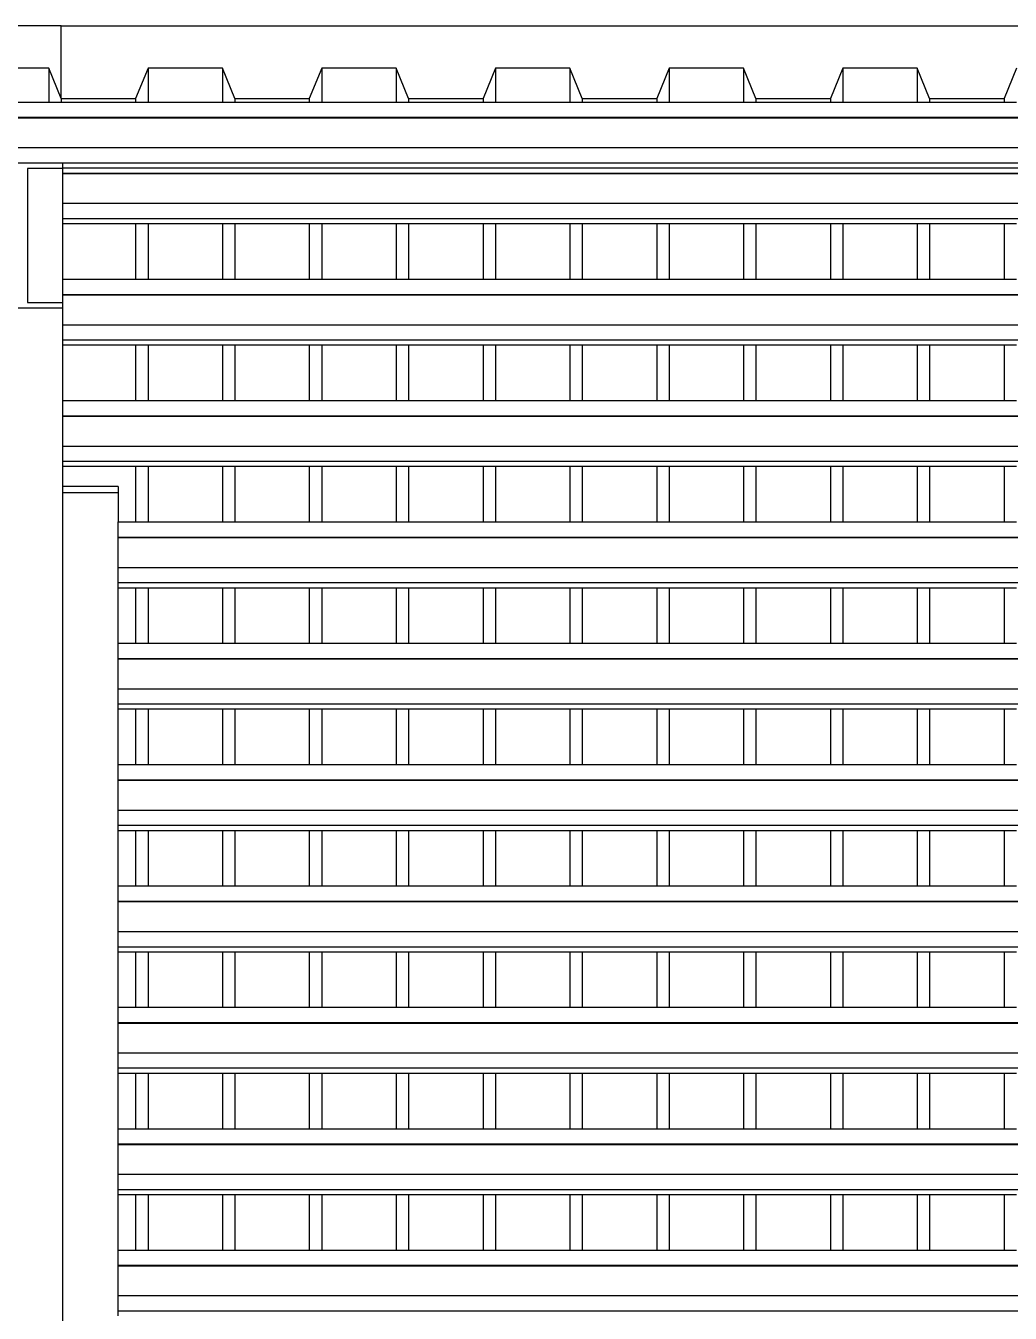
# Model space of a CAD drawing. Extents: x -60 to 60, y -13 to 16.
# Drawn here: x 17.506 to 19.107, y 10.571 to 12.664 of the extents above; entities that cross this region are included whole.
import ezdxf

# ---------------------------------------------------------------- set-up
doc = ezdxf.new("R2010")
doc.units = 0
doc.layers.get('0').update_dxf_attribs({"linetype": 'CONTINUOUS'})

msp = doc.modelspace()

# ---------------------------------------------------------------- linework, layer by layer
for p, q in [((17.564, 12.6642), (14.4575, 12.6642)), ((17.564, 12.5458), (17.564, 12.6642)), ((17.564, 12.6642), (20.6706, 12.6642)), ((17.5439, 12.5951), (17.4228, 12.5951)), ((17.564, 12.5458), (17.5439, 12.5951)), ((17.5439, 12.5951), (17.5439, 12.5402)), ((17.7052, 12.5951), (17.6851, 12.5458)), ((17.7052, 12.5951), (17.7052, 12.5402)), ((17.8263, 12.5951), (17.7052, 12.5951)), ((17.8263, 12.5951), (17.8263, 12.5402)), ((17.8464, 12.5458), (17.8263, 12.5951)), ((17.9877, 12.5951), (17.9675, 12.5458)), ((17.9877, 12.5951), (17.9877, 12.5402)), ((18.1087, 12.5951), (17.9877, 12.5951)), ((18.1087, 12.5951), (18.1087, 12.5402)), ((18.1289, 12.5458), (18.1087, 12.5951)), ((18.2701, 12.5951), (18.2499, 12.5458)), ((18.2701, 12.5951), (18.2701, 12.5402)), ((18.3911, 12.5951), (18.2701, 12.5951)), ((18.3911, 12.5951), (18.3911, 12.5402)), ((18.4113, 12.5458), (18.3911, 12.5951)), ((18.5525, 12.5951), (18.5323, 12.5458)), ((18.5525, 12.5951), (18.5525, 12.5402)), ((18.6735, 12.5951), (18.5525, 12.5951)), ((18.6735, 12.5951), (18.6735, 12.5402)), ((18.6937, 12.5458), (18.6735, 12.5951)), ((18.8349, 12.5951), (18.8147, 12.5458)), ((18.8349, 12.5951), (18.8349, 12.5402)), ((18.9559, 12.5951), (18.8349, 12.5951)), ((18.9559, 12.5951), (18.9559, 12.5402)), ((18.9761, 12.5458), (18.9559, 12.5951)), ((19.1173, 12.5951), (19.0971, 12.5458)), ((17.4228, 12.5402), (17.5439, 12.5402)), ((17.5439, 12.5402), (17.564, 12.5402)), ((17.564, 12.5458), (17.564, 12.5402)), ((17.564, 12.5458), (17.6851, 12.5458)), ((17.564, 12.5402), (17.6851, 12.5402)), ((17.6851, 12.5458), (17.6851, 12.5402)), ((17.6851, 12.5402), (17.7052, 12.5402)), ((17.7052, 12.5402), (17.8263, 12.5402)), ((17.8263, 12.5402), (17.8464, 12.5402)), ((17.8464, 12.5458), (17.8464, 12.5402)), ((17.8464, 12.5458), (17.9675, 12.5458)), ((17.8464, 12.5402), (17.9675, 12.5402)), ((17.9675, 12.5458), (17.9675, 12.5402)), ((17.9675, 12.5402), (17.9877, 12.5402)), ((17.9877, 12.5402), (18.1087, 12.5402)), ((18.1087, 12.5402), (18.1289, 12.5402)), ((18.1289, 12.5458), (18.1289, 12.5402)), ((18.1289, 12.5458), (18.2499, 12.5458)), ((18.1289, 12.5402), (18.2499, 12.5402)), ((18.2499, 12.5458), (18.2499, 12.5402)), ((18.2499, 12.5402), (18.2701, 12.5402)), ((18.2701, 12.5402), (18.3911, 12.5402)), ((18.3911, 12.5402), (18.4113, 12.5402)), ((18.4113, 12.5458), (18.4113, 12.5402)), ((18.4113, 12.5458), (18.5323, 12.5458)), ((18.4113, 12.5402), (18.5323, 12.5402)), ((18.5323, 12.5458), (18.5323, 12.5402)), ((18.5323, 12.5402), (18.5525, 12.5402)), ((18.5525, 12.5402), (18.6735, 12.5402)), ((18.6735, 12.5402), (18.6937, 12.5402)), ((18.6937, 12.5458), (18.6937, 12.5402)), ((18.6937, 12.5458), (18.8147, 12.5458)), ((18.6937, 12.5402), (18.8147, 12.5402)), ((18.8147, 12.5458), (18.8147, 12.5402)), ((18.8147, 12.5402), (18.8349, 12.5402)), ((18.8349, 12.5402), (18.9559, 12.5402)), ((18.9559, 12.5402), (18.9761, 12.5402)), ((18.9761, 12.5458), (18.9761, 12.5402)), ((18.9761, 12.5458), (19.0971, 12.5458)), ((18.9761, 12.5402), (19.0971, 12.5402)), ((19.0971, 12.5458), (19.0971, 12.5402)), ((19.0971, 12.5402), (19.1173, 12.5402)), ((2.5664, 12.5155), (20.5664, 12.5155)), ((2.5664, 12.5147), (20.5664, 12.5147)), ((2.5664, 12.4662), (20.5664, 12.4662)), ((17.4464, 12.4415), (17.5664, 12.4415)), ((17.5664, 12.4415), (17.5664, 12.4333)), ((17.5664, 12.4415), (20.5664, 12.4415)), ((17.5664, 12.4333), (20.5664, 12.4333)), ((17.5664, 12.4333), (17.5664, 12.4319)), ((17.5664, 12.4319), (17.5095, 12.4319)), ((17.5095, 12.4319), (17.5095, 12.2145)), ((17.5664, 12.4319), (17.5664, 12.4248)), ((17.5664, 12.4248), (20.5664, 12.4248)), ((17.5664, 12.4248), (17.5664, 12.424)), ((17.5664, 12.424), (20.5664, 12.424)), ((17.5664, 12.424), (17.5664, 12.3755)), ((17.5664, 12.3755), (20.5664, 12.3755)), ((17.5664, 12.3755), (17.5664, 12.3508)), ((17.5664, 12.3508), (20.5664, 12.3508)), ((17.5664, 12.3508), (17.5664, 12.3426)), ((17.5664, 12.3426), (17.6851, 12.3426)), ((17.5664, 12.3426), (17.5664, 12.2522)), ((17.6851, 12.3426), (17.6851, 12.2522)), ((17.6851, 12.3426), (17.7052, 12.3426)), ((17.7052, 12.3426), (17.7052, 12.2522)), ((17.7052, 12.3426), (17.8263, 12.3426)), ((17.8263, 12.3426), (17.8263, 12.2522)), ((17.8263, 12.3426), (17.8464, 12.3426)), ((17.8464, 12.3426), (17.8464, 12.2522)), ((17.8464, 12.3426), (17.9675, 12.3426)), ((17.9675, 12.3426), (17.9675, 12.2522)), ((17.9675, 12.3426), (17.9877, 12.3426)), ((17.9877, 12.3426), (17.9877, 12.2522)), ((17.9877, 12.3426), (18.1087, 12.3426)), ((18.1087, 12.3426), (18.1087, 12.2522)), ((18.1087, 12.3426), (18.1289, 12.3426)), ((18.1289, 12.3426), (18.1289, 12.2522)), ((18.1289, 12.3426), (18.2499, 12.3426)), ((18.2499, 12.3426), (18.2499, 12.2522)), ((18.2499, 12.3426), (18.2701, 12.3426)), ((18.2701, 12.3426), (18.2701, 12.2522)), ((18.2701, 12.3426), (18.3911, 12.3426)), ((18.3911, 12.3426), (18.3911, 12.2522)), ((18.3911, 12.3426), (18.4113, 12.3426)), ((18.4113, 12.3426), (18.4113, 12.2522)), ((18.4113, 12.3426), (18.5323, 12.3426)), ((18.5323, 12.3426), (18.5323, 12.2522)), ((18.5323, 12.3426), (18.5525, 12.3426)), ((18.5525, 12.3426), (18.5525, 12.2522)), ((18.5525, 12.3426), (18.6735, 12.3426)), ((18.6735, 12.3426), (18.6735, 12.2522)), ((18.6735, 12.3426), (18.6937, 12.3426)), ((18.6937, 12.3426), (18.6937, 12.2522)), ((18.6937, 12.3426), (18.8147, 12.3426)), ((18.8147, 12.3426), (18.8147, 12.2522)), ((18.8147, 12.3426), (18.8349, 12.3426)), ((18.8349, 12.3426), (18.8349, 12.2522)), ((18.8349, 12.3426), (18.9559, 12.3426)), ((18.9559, 12.3426), (18.9559, 12.2522)), ((18.9559, 12.3426), (18.9761, 12.3426)), ((18.9761, 12.3426), (18.9761, 12.2522)), ((18.9761, 12.3426), (19.0971, 12.3426)), ((19.0971, 12.3426), (19.0971, 12.2522)), ((19.0971, 12.3426), (19.1173, 12.3426)), ((17.5664, 12.2522), (17.6851, 12.2522)), ((17.5664, 12.2522), (17.5664, 12.2275)), ((17.6851, 12.2522), (17.7052, 12.2522)), ((17.7052, 12.2522), (17.8263, 12.2522)), ((17.8263, 12.2522), (17.8464, 12.2522)), ((17.8464, 12.2522), (17.9675, 12.2522)), ((17.9675, 12.2522), (17.9877, 12.2522)), ((17.9877, 12.2522), (18.1087, 12.2522)), ((18.1087, 12.2522), (18.1289, 12.2522)), ((18.1289, 12.2522), (18.2499, 12.2522)), ((18.2499, 12.2522), (18.2701, 12.2522)), ((18.2701, 12.2522), (18.3911, 12.2522)), ((18.3911, 12.2522), (18.4113, 12.2522)), ((18.4113, 12.2522), (18.5323, 12.2522)), ((18.5323, 12.2522), (18.5525, 12.2522)), ((18.5525, 12.2522), (18.6735, 12.2522)), ((18.6735, 12.2522), (18.6937, 12.2522)), ((18.6937, 12.2522), (18.8147, 12.2522)), ((18.8147, 12.2522), (18.8349, 12.2522)), ((18.8349, 12.2522), (18.9559, 12.2522)), ((18.9559, 12.2522), (18.9761, 12.2522)), ((18.9761, 12.2522), (19.0971, 12.2522)), ((19.0971, 12.2522), (19.1173, 12.2522)), ((17.5664, 12.2275), (20.5664, 12.2275)), ((17.5664, 12.2275), (17.5664, 12.2267)), ((17.5664, 12.2267), (20.5664, 12.2267)), ((17.5664, 12.2267), (17.5664, 12.2145)), ((17.5664, 12.2048), (17.4464, 12.2048)), ((17.5095, 12.2145), (17.5664, 12.2145)), ((17.5664, 12.2145), (17.5664, 12.2048)), ((17.5664, 12.2048), (17.5664, 12.1782)), ((17.5664, 12.1782), (20.5664, 12.1782)), ((17.5664, 12.1782), (17.5664, 12.1535)), ((17.5664, 12.1535), (20.5664, 12.1535)), ((17.5664, 12.1535), (17.5664, 12.1453)), ((17.5664, 12.1453), (17.6851, 12.1453)), ((17.5664, 12.1453), (17.5664, 12.0549)), ((17.6851, 12.1453), (17.6851, 12.0549)), ((17.6851, 12.1453), (17.7052, 12.1453)), ((17.7052, 12.1453), (17.7052, 12.0549)), ((17.7052, 12.1453), (17.8263, 12.1453)), ((17.8263, 12.1453), (17.8263, 12.0549)), ((17.8263, 12.1453), (17.8464, 12.1453)), ((17.8464, 12.1453), (17.8464, 12.0549)), ((17.8464, 12.1453), (17.9675, 12.1453)), ((17.9675, 12.1453), (17.9675, 12.0549)), ((17.9675, 12.1453), (17.9877, 12.1453)), ((17.9877, 12.1453), (17.9877, 12.0549)), ((17.9877, 12.1453), (18.1087, 12.1453)), ((18.1087, 12.1453), (18.1087, 12.0549)), ((18.1087, 12.1453), (18.1289, 12.1453)), ((18.1289, 12.1453), (18.1289, 12.0549)), ((18.1289, 12.1453), (18.2499, 12.1453)), ((18.2499, 12.1453), (18.2499, 12.0549)), ((18.2499, 12.1453), (18.2701, 12.1453)), ((18.2701, 12.1453), (18.2701, 12.0549)), ((18.2701, 12.1453), (18.3911, 12.1453)), ((18.3911, 12.1453), (18.3911, 12.0549)), ((18.3911, 12.1453), (18.4113, 12.1453)), ((18.4113, 12.1453), (18.4113, 12.0549)), ((18.4113, 12.1453), (18.5323, 12.1453)), ((18.5323, 12.1453), (18.5323, 12.0549)), ((18.5323, 12.1453), (18.5525, 12.1453)), ((18.5525, 12.1453), (18.5525, 12.0549)), ((18.5525, 12.1453), (18.6735, 12.1453)), ((18.6735, 12.1453), (18.6735, 12.0549)), ((18.6735, 12.1453), (18.6937, 12.1453)), ((18.6937, 12.1453), (18.6937, 12.0549)), ((18.6937, 12.1453), (18.8147, 12.1453)), ((18.8147, 12.1453), (18.8147, 12.0549)), ((18.8147, 12.1453), (18.8349, 12.1453)), ((18.8349, 12.1453), (18.8349, 12.0549)), ((18.8349, 12.1453), (18.9559, 12.1453)), ((18.9559, 12.1453), (18.9559, 12.0549)), ((18.9559, 12.1453), (18.9761, 12.1453)), ((18.9761, 12.1453), (18.9761, 12.0549)), ((18.9761, 12.1453), (19.0971, 12.1453)), ((19.0971, 12.1453), (19.0971, 12.0549)), ((19.0971, 12.1453), (19.1173, 12.1453)), ((17.5664, 12.0549), (17.6851, 12.0549)), ((17.5664, 12.0549), (17.5664, 12.0302)), ((17.6851, 12.0549), (17.7052, 12.0549)), ((17.7052, 12.0549), (17.8263, 12.0549)), ((17.8263, 12.0549), (17.8464, 12.0549)), ((17.8464, 12.0549), (17.9675, 12.0549)), ((17.9675, 12.0549), (17.9877, 12.0549)), ((17.9877, 12.0549), (18.1087, 12.0549)), ((18.1087, 12.0549), (18.1289, 12.0549)), ((18.1289, 12.0549), (18.2499, 12.0549)), ((18.2499, 12.0549), (18.2701, 12.0549)), ((18.2701, 12.0549), (18.3911, 12.0549)), ((18.3911, 12.0549), (18.4113, 12.0549)), ((18.4113, 12.0549), (18.5323, 12.0549)), ((18.5323, 12.0549), (18.5525, 12.0549)), ((18.5525, 12.0549), (18.6735, 12.0549)), ((18.6735, 12.0549), (18.6937, 12.0549)), ((18.6937, 12.0549), (18.8147, 12.0549)), ((18.8147, 12.0549), (18.8349, 12.0549)), ((18.8349, 12.0549), (18.9559, 12.0549)), ((18.9559, 12.0549), (18.9761, 12.0549)), ((18.9761, 12.0549), (19.0971, 12.0549)), ((19.0971, 12.0549), (19.1173, 12.0549)), ((17.5664, 12.0302), (20.5664, 12.0302)), ((17.5664, 12.0302), (17.5664, 12.0294)), ((17.5664, 12.0294), (20.5664, 12.0294)), ((17.5664, 12.0294), (17.5664, 11.9809)), ((17.5664, 11.9809), (20.5664, 11.9809)), ((17.5664, 11.9809), (17.5664, 11.9562)), ((17.5664, 11.9562), (20.5664, 11.9562)), ((17.5664, 11.9562), (17.5664, 11.948)), ((17.5664, 11.948), (17.6851, 11.948)), ((17.5664, 11.948), (17.5664, 11.9149)), ((17.6851, 11.948), (17.6851, 11.8576)), ((17.6851, 11.948), (17.7052, 11.948)), ((17.7052, 11.948), (17.7052, 11.8576)), ((17.7052, 11.948), (17.8263, 11.948)), ((17.8263, 11.948), (17.8263, 11.8576)), ((17.8263, 11.948), (17.8464, 11.948)), ((17.8464, 11.948), (17.8464, 11.8576)), ((17.8464, 11.948), (17.9675, 11.948)), ((17.9675, 11.948), (17.9675, 11.8576)), ((17.9675, 11.948), (17.9877, 11.948)), ((17.9877, 11.948), (17.9877, 11.8576)), ((17.9877, 11.948), (18.1087, 11.948)), ((18.1087, 11.948), (18.1087, 11.8576)), ((18.1087, 11.948), (18.1289, 11.948)), ((18.1289, 11.948), (18.1289, 11.8576)), ((18.1289, 11.948), (18.2499, 11.948)), ((18.2499, 11.948), (18.2499, 11.8576)), ((18.2499, 11.948), (18.2701, 11.948)), ((18.2701, 11.948), (18.2701, 11.8576)), ((18.2701, 11.948), (18.3911, 11.948)), ((18.3911, 11.948), (18.3911, 11.8576)), ((18.3911, 11.948), (18.4113, 11.948)), ((18.4113, 11.948), (18.4113, 11.8576)), ((18.4113, 11.948), (18.5323, 11.948)), ((18.5323, 11.948), (18.5323, 11.8576)), ((18.5323, 11.948), (18.5525, 11.948)), ((18.5525, 11.948), (18.5525, 11.8576)), ((18.5525, 11.948), (18.6735, 11.948)), ((18.6735, 11.948), (18.6735, 11.8576)), ((18.6735, 11.948), (18.6937, 11.948)), ((18.6937, 11.948), (18.6937, 11.8576)), ((18.6937, 11.948), (18.8147, 11.948)), ((18.8147, 11.948), (18.8147, 11.8576)), ((18.8147, 11.948), (18.8349, 11.948)), ((18.8349, 11.948), (18.8349, 11.8576)), ((18.8349, 11.948), (18.9559, 11.948)), ((18.9559, 11.948), (18.9559, 11.8576)), ((18.9559, 11.948), (18.9761, 11.948)), ((18.9761, 11.948), (18.9761, 11.8576)), ((18.9761, 11.948), (19.0971, 11.948)), ((19.0971, 11.948), (19.0971, 11.8576)), ((19.0971, 11.948), (19.1173, 11.948)), ((17.6564, 11.9149), (17.5664, 11.9149)), ((17.5664, 11.9149), (17.5664, 11.905)), ((17.6564, 11.9149), (17.6564, 11.905)), ((17.5664, 11.905), (17.5664, 4.7886)), ((17.6564, 11.905), (17.5664, 11.905)), ((17.6564, 11.905), (17.6564, 11.8576)), ((17.6564, 11.8576), (17.6851, 11.8576)), ((17.6564, 11.8329), (17.6564, 11.8576)), ((17.6851, 11.8576), (17.7052, 11.8576)), ((17.7052, 11.8576), (17.8263, 11.8576)), ((17.8263, 11.8576), (17.8464, 11.8576)), ((17.8464, 11.8576), (17.9675, 11.8576)), ((17.9675, 11.8576), (17.9877, 11.8576)), ((17.9877, 11.8576), (18.1087, 11.8576)), ((18.1087, 11.8576), (18.1289, 11.8576)), ((18.1289, 11.8576), (18.2499, 11.8576)), ((18.2499, 11.8576), (18.2701, 11.8576)), ((18.2701, 11.8576), (18.3911, 11.8576)), ((18.3911, 11.8576), (18.4113, 11.8576)), ((18.4113, 11.8576), (18.5323, 11.8576)), ((18.5323, 11.8576), (18.5525, 11.8576)), ((18.5525, 11.8576), (18.6735, 11.8576)), ((18.6735, 11.8576), (18.6937, 11.8576)), ((18.6937, 11.8576), (18.8147, 11.8576)), ((18.8147, 11.8576), (18.8349, 11.8576)), ((18.8349, 11.8576), (18.9559, 11.8576)), ((18.9559, 11.8576), (18.9761, 11.8576)), ((18.9761, 11.8576), (19.0971, 11.8576)), ((19.0971, 11.8576), (19.1173, 11.8576)), ((17.6564, 11.8329), (20.5664, 11.8329)), ((17.6564, 11.8321), (17.6564, 11.8329)), ((17.6564, 11.8321), (20.5664, 11.8321)), ((17.6564, 11.7836), (17.6564, 11.8321)), ((17.6564, 11.7836), (20.5664, 11.7836)), ((17.6564, 11.759), (17.6564, 11.7836)), ((17.6564, 11.759), (20.5664, 11.759)), ((17.6564, 11.7507), (17.6564, 11.759)), ((17.6564, 11.7507), (17.6851, 11.7507)), ((17.6564, 11.6603), (17.6564, 11.7507)), ((17.6851, 11.7507), (17.6851, 11.6603)), ((17.6851, 11.7507), (17.7052, 11.7507)), ((17.7052, 11.7507), (17.7052, 11.6603)), ((17.7052, 11.7507), (17.8263, 11.7507)), ((17.8263, 11.7507), (17.8263, 11.6603)), ((17.8263, 11.7507), (17.8464, 11.7507)), ((17.8464, 11.7507), (17.8464, 11.6603)), ((17.8464, 11.7507), (17.9675, 11.7507)), ((17.9675, 11.7507), (17.9675, 11.6603)), ((17.9675, 11.7507), (17.9877, 11.7507)), ((17.9877, 11.7507), (17.9877, 11.6603)), ((17.9877, 11.7507), (18.1087, 11.7507)), ((18.1087, 11.7507), (18.1087, 11.6603)), ((18.1087, 11.7507), (18.1289, 11.7507)), ((18.1289, 11.7507), (18.1289, 11.6603)), ((18.1289, 11.7507), (18.2499, 11.7507)), ((18.2499, 11.7507), (18.2499, 11.6603)), ((18.2499, 11.7507), (18.2701, 11.7507)), ((18.2701, 11.7507), (18.2701, 11.6603)), ((18.2701, 11.7507), (18.3911, 11.7507)), ((18.3911, 11.7507), (18.3911, 11.6603)), ((18.3911, 11.7507), (18.4113, 11.7507)), ((18.4113, 11.7507), (18.4113, 11.6603)), ((18.4113, 11.7507), (18.5323, 11.7507)), ((18.5323, 11.7507), (18.5323, 11.6603)), ((18.5323, 11.7507), (18.5525, 11.7507)), ((18.5525, 11.7507), (18.5525, 11.6603)), ((18.5525, 11.7507), (18.6735, 11.7507)), ((18.6735, 11.7507), (18.6735, 11.6603)), ((18.6735, 11.7507), (18.6937, 11.7507)), ((18.6937, 11.7507), (18.6937, 11.6603)), ((18.6937, 11.7507), (18.8147, 11.7507)), ((18.8147, 11.7507), (18.8147, 11.6603)), ((18.8147, 11.7507), (18.8349, 11.7507)), ((18.8349, 11.7507), (18.8349, 11.6603)), ((18.8349, 11.7507), (18.9559, 11.7507)), ((18.9559, 11.7507), (18.9559, 11.6603)), ((18.9559, 11.7507), (18.9761, 11.7507)), ((18.9761, 11.7507), (18.9761, 11.6603)), ((18.9761, 11.7507), (19.0971, 11.7507)), ((19.0971, 11.7507), (19.0971, 11.6603)), ((19.0971, 11.7507), (19.1173, 11.7507)), ((17.6564, 11.6603), (17.6851, 11.6603)), ((17.6564, 11.6357), (17.6564, 11.6603)), ((17.6851, 11.6603), (17.7052, 11.6603)), ((17.7052, 11.6603), (17.8263, 11.6603)), ((17.8263, 11.6603), (17.8464, 11.6603)), ((17.8464, 11.6603), (17.9675, 11.6603)), ((17.9675, 11.6603), (17.9877, 11.6603)), ((17.9877, 11.6603), (18.1087, 11.6603)), ((18.1087, 11.6603), (18.1289, 11.6603)), ((18.1289, 11.6603), (18.2499, 11.6603)), ((18.2499, 11.6603), (18.2701, 11.6603)), ((18.2701, 11.6603), (18.3911, 11.6603)), ((18.3911, 11.6603), (18.4113, 11.6603)), ((18.4113, 11.6603), (18.5323, 11.6603)), ((18.5323, 11.6603), (18.5525, 11.6603)), ((18.5525, 11.6603), (18.6735, 11.6603)), ((18.6735, 11.6603), (18.6937, 11.6603)), ((18.6937, 11.6603), (18.8147, 11.6603)), ((18.8147, 11.6603), (18.8349, 11.6603)), ((18.8349, 11.6603), (18.9559, 11.6603)), ((18.9559, 11.6603), (18.9761, 11.6603)), ((18.9761, 11.6603), (19.0971, 11.6603)), ((19.0971, 11.6603), (19.1173, 11.6603)), ((17.6564, 11.6357), (20.5664, 11.6357)), ((17.6564, 11.6348), (17.6564, 11.6357)), ((17.6564, 11.6348), (20.5664, 11.6348)), ((17.6564, 11.5863), (17.6564, 11.6348)), ((17.6564, 11.5863), (20.5664, 11.5863)), ((17.6564, 11.5617), (17.6564, 11.5863)), ((17.6564, 11.5617), (20.5664, 11.5617)), ((17.6564, 11.5535), (17.6564, 11.5617)), ((17.6564, 11.5535), (17.6851, 11.5535)), ((17.6564, 11.463), (17.6564, 11.5535)), ((17.6851, 11.5535), (17.6851, 11.463)), ((17.6851, 11.5535), (17.7052, 11.5535)), ((17.7052, 11.5535), (17.7052, 11.463)), ((17.7052, 11.5535), (17.8263, 11.5535)), ((17.8263, 11.5535), (17.8263, 11.463)), ((17.8263, 11.5535), (17.8464, 11.5535)), ((17.8464, 11.5535), (17.8464, 11.463)), ((17.8464, 11.5535), (17.9675, 11.5535)), ((17.9675, 11.5535), (17.9675, 11.463)), ((17.9675, 11.5535), (17.9877, 11.5535)), ((17.9877, 11.5535), (17.9877, 11.463)), ((17.9877, 11.5535), (18.1087, 11.5535)), ((18.1087, 11.5535), (18.1087, 11.463)), ((18.1087, 11.5535), (18.1289, 11.5535)), ((18.1289, 11.5535), (18.1289, 11.463)), ((18.1289, 11.5535), (18.2499, 11.5535)), ((18.2499, 11.5535), (18.2499, 11.463)), ((18.2499, 11.5535), (18.2701, 11.5535)), ((18.2701, 11.5535), (18.2701, 11.463)), ((18.2701, 11.5535), (18.3911, 11.5535)), ((18.3911, 11.5535), (18.3911, 11.463)), ((18.3911, 11.5535), (18.4113, 11.5535)), ((18.4113, 11.5535), (18.4113, 11.463)), ((18.4113, 11.5535), (18.5323, 11.5535)), ((18.5323, 11.5535), (18.5323, 11.463)), ((18.5323, 11.5535), (18.5525, 11.5535)), ((18.5525, 11.5535), (18.5525, 11.463)), ((18.5525, 11.5535), (18.6735, 11.5535)), ((18.6735, 11.5535), (18.6735, 11.463)), ((18.6735, 11.5535), (18.6937, 11.5535)), ((18.6937, 11.5535), (18.6937, 11.463)), ((18.6937, 11.5535), (18.8147, 11.5535)), ((18.8147, 11.5535), (18.8147, 11.463)), ((18.8147, 11.5535), (18.8349, 11.5535)), ((18.8349, 11.5535), (18.8349, 11.463)), ((18.8349, 11.5535), (18.9559, 11.5535)), ((18.9559, 11.5535), (18.9559, 11.463)), ((18.9559, 11.5535), (18.9761, 11.5535)), ((18.9761, 11.5535), (18.9761, 11.463)), ((18.9761, 11.5535), (19.0971, 11.5535)), ((19.0971, 11.5535), (19.0971, 11.463)), ((19.0971, 11.5535), (19.1173, 11.5535)), ((17.6564, 11.463), (17.6851, 11.463)), ((17.6564, 11.4384), (17.6564, 11.463)), ((17.6851, 11.463), (17.7052, 11.463)), ((17.7052, 11.463), (17.8263, 11.463)), ((17.8263, 11.463), (17.8464, 11.463)), ((17.8464, 11.463), (17.9675, 11.463)), ((17.9675, 11.463), (17.9877, 11.463)), ((17.9877, 11.463), (18.1087, 11.463)), ((18.1087, 11.463), (18.1289, 11.463)), ((18.1289, 11.463), (18.2499, 11.463)), ((18.2499, 11.463), (18.2701, 11.463)), ((18.2701, 11.463), (18.3911, 11.463)), ((18.3911, 11.463), (18.4113, 11.463)), ((18.4113, 11.463), (18.5323, 11.463)), ((18.5323, 11.463), (18.5525, 11.463)), ((18.5525, 11.463), (18.6735, 11.463)), ((18.6735, 11.463), (18.6937, 11.463)), ((18.6937, 11.463), (18.8147, 11.463)), ((18.8147, 11.463), (18.8349, 11.463)), ((18.8349, 11.463), (18.9559, 11.463)), ((18.9559, 11.463), (18.9761, 11.463)), ((18.9761, 11.463), (19.0971, 11.463)), ((19.0971, 11.463), (19.1173, 11.463)), ((17.6564, 11.4384), (20.5664, 11.4384)), ((17.6564, 11.4376), (17.6564, 11.4384)), ((17.6564, 11.4376), (20.5664, 11.4376)), ((17.6564, 11.3891), (17.6564, 11.4376)), ((17.6564, 11.3891), (20.5664, 11.3891)), ((17.6564, 11.3644), (17.6564, 11.3891)), ((17.6564, 11.3644), (20.5664, 11.3644)), ((17.6564, 11.3562), (17.6564, 11.3644)), ((17.6564, 11.3562), (17.6851, 11.3562)), ((17.6564, 11.2658), (17.6564, 11.3562)), ((17.6851, 11.3562), (17.6851, 11.2658)), ((17.6851, 11.3562), (17.7052, 11.3562)), ((17.7052, 11.3562), (17.7052, 11.2658)), ((17.7052, 11.3562), (17.8263, 11.3562)), ((17.8263, 11.3562), (17.8263, 11.2658)), ((17.8263, 11.3562), (17.8464, 11.3562)), ((17.8464, 11.3562), (17.8464, 11.2658)), ((17.8464, 11.3562), (17.9675, 11.3562)), ((17.9675, 11.3562), (17.9675, 11.2658)), ((17.9675, 11.3562), (17.9877, 11.3562)), ((17.9877, 11.3562), (17.9877, 11.2658)), ((17.9877, 11.3562), (18.1087, 11.3562)), ((18.1087, 11.3562), (18.1087, 11.2658)), ((18.1087, 11.3562), (18.1289, 11.3562)), ((18.1289, 11.3562), (18.1289, 11.2658)), ((18.1289, 11.3562), (18.2499, 11.3562)), ((18.2499, 11.3562), (18.2499, 11.2658)), ((18.2499, 11.3562), (18.2701, 11.3562)), ((18.2701, 11.3562), (18.2701, 11.2658)), ((18.2701, 11.3562), (18.3911, 11.3562)), ((18.3911, 11.3562), (18.3911, 11.2658)), ((18.3911, 11.3562), (18.4113, 11.3562)), ((18.4113, 11.3562), (18.4113, 11.2658)), ((18.4113, 11.3562), (18.5323, 11.3562)), ((18.5323, 11.3562), (18.5323, 11.2658)), ((18.5323, 11.3562), (18.5525, 11.3562)), ((18.5525, 11.3562), (18.5525, 11.2658)), ((18.5525, 11.3562), (18.6735, 11.3562)), ((18.6735, 11.3562), (18.6735, 11.2658)), ((18.6735, 11.3562), (18.6937, 11.3562)), ((18.6937, 11.3562), (18.6937, 11.2658)), ((18.6937, 11.3562), (18.8147, 11.3562)), ((18.8147, 11.3562), (18.8147, 11.2658)), ((18.8147, 11.3562), (18.8349, 11.3562)), ((18.8349, 11.3562), (18.8349, 11.2658)), ((18.8349, 11.3562), (18.9559, 11.3562)), ((18.9559, 11.3562), (18.9559, 11.2658)), ((18.9559, 11.3562), (18.9761, 11.3562)), ((18.9761, 11.3562), (18.9761, 11.2658)), ((18.9761, 11.3562), (19.0971, 11.3562)), ((19.0971, 11.3562), (19.0971, 11.2658)), ((19.0971, 11.3562), (19.1173, 11.3562)), ((17.6564, 11.2658), (17.6851, 11.2658)), ((17.6564, 11.2411), (17.6564, 11.2658)), ((17.6851, 11.2658), (17.7052, 11.2658)), ((17.7052, 11.2658), (17.8263, 11.2658)), ((17.8263, 11.2658), (17.8464, 11.2658)), ((17.8464, 11.2658), (17.9675, 11.2658)), ((17.9675, 11.2658), (17.9877, 11.2658)), ((17.9877, 11.2658), (18.1087, 11.2658)), ((18.1087, 11.2658), (18.1289, 11.2658)), ((18.1289, 11.2658), (18.2499, 11.2658)), ((18.2499, 11.2658), (18.2701, 11.2658)), ((18.2701, 11.2658), (18.3911, 11.2658)), ((18.3911, 11.2658), (18.4113, 11.2658)), ((18.4113, 11.2658), (18.5323, 11.2658)), ((18.5323, 11.2658), (18.5525, 11.2658)), ((18.5525, 11.2658), (18.6735, 11.2658)), ((18.6735, 11.2658), (18.6937, 11.2658)), ((18.6937, 11.2658), (18.8147, 11.2658)), ((18.8147, 11.2658), (18.8349, 11.2658)), ((18.8349, 11.2658), (18.9559, 11.2658)), ((18.9559, 11.2658), (18.9761, 11.2658)), ((18.9761, 11.2658), (19.0971, 11.2658)), ((19.0971, 11.2658), (19.1173, 11.2658)), ((17.6564, 11.2411), (20.5664, 11.2411)), ((17.6564, 11.2403), (17.6564, 11.2411)), ((17.6564, 11.2403), (20.5664, 11.2403)), ((17.6564, 11.1918), (17.6564, 11.2403)), ((17.6564, 11.1918), (20.5664, 11.1918)), ((17.6564, 11.1671), (17.6564, 11.1918)), ((17.6564, 11.1671), (20.5664, 11.1671)), ((17.6564, 11.1589), (17.6564, 11.1671)), ((17.6564, 11.1589), (17.6851, 11.1589)), ((17.6564, 11.0685), (17.6564, 11.1589)), ((17.6851, 11.1589), (17.6851, 11.0685)), ((17.6851, 11.1589), (17.7052, 11.1589)), ((17.7052, 11.1589), (17.7052, 11.0685)), ((17.7052, 11.1589), (17.8263, 11.1589)), ((17.8263, 11.1589), (17.8263, 11.0685)), ((17.8263, 11.1589), (17.8464, 11.1589)), ((17.8464, 11.1589), (17.8464, 11.0685)), ((17.8464, 11.1589), (17.9675, 11.1589)), ((17.9675, 11.1589), (17.9675, 11.0685)), ((17.9675, 11.1589), (17.9877, 11.1589)), ((17.9877, 11.1589), (17.9877, 11.0685)), ((17.9877, 11.1589), (18.1087, 11.1589)), ((18.1087, 11.1589), (18.1087, 11.0685)), ((18.1087, 11.1589), (18.1289, 11.1589)), ((18.1289, 11.1589), (18.1289, 11.0685)), ((18.1289, 11.1589), (18.2499, 11.1589)), ((18.2499, 11.1589), (18.2499, 11.0685)), ((18.2499, 11.1589), (18.2701, 11.1589)), ((18.2701, 11.1589), (18.2701, 11.0685)), ((18.2701, 11.1589), (18.3911, 11.1589)), ((18.3911, 11.1589), (18.3911, 11.0685)), ((18.3911, 11.1589), (18.4113, 11.1589)), ((18.4113, 11.1589), (18.4113, 11.0685)), ((18.4113, 11.1589), (18.5323, 11.1589)), ((18.5323, 11.1589), (18.5323, 11.0685)), ((18.5323, 11.1589), (18.5525, 11.1589)), ((18.5525, 11.1589), (18.5525, 11.0685)), ((18.5525, 11.1589), (18.6735, 11.1589)), ((18.6735, 11.1589), (18.6735, 11.0685)), ((18.6735, 11.1589), (18.6937, 11.1589)), ((18.6937, 11.1589), (18.6937, 11.0685)), ((18.6937, 11.1589), (18.8147, 11.1589)), ((18.8147, 11.1589), (18.8147, 11.0685)), ((18.8147, 11.1589), (18.8349, 11.1589)), ((18.8349, 11.1589), (18.8349, 11.0685)), ((18.8349, 11.1589), (18.9559, 11.1589)), ((18.9559, 11.1589), (18.9559, 11.0685)), ((18.9559, 11.1589), (18.9761, 11.1589)), ((18.9761, 11.1589), (18.9761, 11.0685)), ((18.9761, 11.1589), (19.0971, 11.1589)), ((19.0971, 11.1589), (19.0971, 11.0685)), ((19.0971, 11.1589), (19.1173, 11.1589)), ((17.6564, 11.0685), (17.6851, 11.0685)), ((17.6564, 11.0438), (17.6564, 11.0685)), ((17.6851, 11.0685), (17.7052, 11.0685)), ((17.7052, 11.0685), (17.8263, 11.0685)), ((17.8263, 11.0685), (17.8464, 11.0685)), ((17.8464, 11.0685), (17.9675, 11.0685)), ((17.9675, 11.0685), (17.9877, 11.0685)), ((17.9877, 11.0685), (18.1087, 11.0685)), ((18.1087, 11.0685), (18.1289, 11.0685)), ((18.1289, 11.0685), (18.2499, 11.0685)), ((18.2499, 11.0685), (18.2701, 11.0685)), ((18.2701, 11.0685), (18.3911, 11.0685)), ((18.3911, 11.0685), (18.4113, 11.0685)), ((18.4113, 11.0685), (18.5323, 11.0685)), ((18.5323, 11.0685), (18.5525, 11.0685)), ((18.5525, 11.0685), (18.6735, 11.0685)), ((18.6735, 11.0685), (18.6937, 11.0685)), ((18.6937, 11.0685), (18.8147, 11.0685)), ((18.8147, 11.0685), (18.8349, 11.0685)), ((18.8349, 11.0685), (18.9559, 11.0685)), ((18.9559, 11.0685), (18.9761, 11.0685)), ((18.9761, 11.0685), (19.0971, 11.0685)), ((19.0971, 11.0685), (19.1173, 11.0685)), ((17.6564, 11.0438), (20.5664, 11.0438)), ((17.6564, 11.043), (17.6564, 11.0438)), ((17.6564, 11.043), (20.5664, 11.043)), ((17.6564, 10.9945), (17.6564, 11.043)), ((17.6564, 10.9945), (20.5664, 10.9945)), ((17.6564, 10.9699), (17.6564, 10.9945)), ((17.6564, 10.9699), (20.5664, 10.9699)), ((17.6564, 10.9616), (17.6564, 10.9699)), ((17.6564, 10.9616), (17.6851, 10.9616)), ((17.6564, 10.8712), (17.6564, 10.9616)), ((17.6851, 10.9616), (17.6851, 10.8712)), ((17.6851, 10.9616), (17.7052, 10.9616)), ((17.7052, 10.9616), (17.7052, 10.8712)), ((17.7052, 10.9616), (17.8263, 10.9616)), ((17.8263, 10.9616), (17.8263, 10.8712)), ((17.8263, 10.9616), (17.8464, 10.9616)), ((17.8464, 10.9616), (17.8464, 10.8712)), ((17.8464, 10.9616), (17.9675, 10.9616)), ((17.9675, 10.9616), (17.9675, 10.8712)), ((17.9675, 10.9616), (17.9877, 10.9616)), ((17.9877, 10.9616), (17.9877, 10.8712)), ((17.9877, 10.9616), (18.1087, 10.9616)), ((18.1087, 10.9616), (18.1087, 10.8712)), ((18.1087, 10.9616), (18.1289, 10.9616)), ((18.1289, 10.9616), (18.1289, 10.8712)), ((18.1289, 10.9616), (18.2499, 10.9616)), ((18.2499, 10.9616), (18.2499, 10.8712)), ((18.2499, 10.9616), (18.2701, 10.9616)), ((18.2701, 10.9616), (18.2701, 10.8712)), ((18.2701, 10.9616), (18.3911, 10.9616)), ((18.3911, 10.9616), (18.3911, 10.8712)), ((18.3911, 10.9616), (18.4113, 10.9616)), ((18.4113, 10.9616), (18.4113, 10.8712)), ((18.4113, 10.9616), (18.5323, 10.9616)), ((18.5323, 10.9616), (18.5323, 10.8712)), ((18.5323, 10.9616), (18.5525, 10.9616)), ((18.5525, 10.9616), (18.5525, 10.8712)), ((18.5525, 10.9616), (18.6735, 10.9616)), ((18.6735, 10.9616), (18.6735, 10.8712)), ((18.6735, 10.9616), (18.6937, 10.9616)), ((18.6937, 10.9616), (18.6937, 10.8712)), ((18.6937, 10.9616), (18.8147, 10.9616)), ((18.8147, 10.9616), (18.8147, 10.8712)), ((18.8147, 10.9616), (18.8349, 10.9616)), ((18.8349, 10.9616), (18.8349, 10.8712)), ((18.8349, 10.9616), (18.9559, 10.9616)), ((18.9559, 10.9616), (18.9559, 10.8712)), ((18.9559, 10.9616), (18.9761, 10.9616)), ((18.9761, 10.9616), (18.9761, 10.8712)), ((18.9761, 10.9616), (19.0971, 10.9616)), ((19.0971, 10.9616), (19.0971, 10.8712)), ((19.0971, 10.9616), (19.1173, 10.9616)), ((17.6564, 10.8712), (17.6851, 10.8712)), ((17.6564, 10.8466), (17.6564, 10.8712)), ((17.6851, 10.8712), (17.7052, 10.8712)), ((17.7052, 10.8712), (17.8263, 10.8712)), ((17.8263, 10.8712), (17.8464, 10.8712)), ((17.8464, 10.8712), (17.9675, 10.8712)), ((17.9675, 10.8712), (17.9877, 10.8712)), ((17.9877, 10.8712), (18.1087, 10.8712)), ((18.1087, 10.8712), (18.1289, 10.8712)), ((18.1289, 10.8712), (18.2499, 10.8712)), ((18.2499, 10.8712), (18.2701, 10.8712)), ((18.2701, 10.8712), (18.3911, 10.8712)), ((18.3911, 10.8712), (18.4113, 10.8712)), ((18.4113, 10.8712), (18.5323, 10.8712)), ((18.5323, 10.8712), (18.5525, 10.8712)), ((18.5525, 10.8712), (18.6735, 10.8712)), ((18.6735, 10.8712), (18.6937, 10.8712)), ((18.6937, 10.8712), (18.8147, 10.8712)), ((18.8147, 10.8712), (18.8349, 10.8712)), ((18.8349, 10.8712), (18.9559, 10.8712)), ((18.9559, 10.8712), (18.9761, 10.8712)), ((18.9761, 10.8712), (19.0971, 10.8712)), ((19.0971, 10.8712), (19.1173, 10.8712)), ((17.6564, 10.8466), (20.5664, 10.8466)), ((17.6564, 10.8457), (17.6564, 10.8466)), ((17.6564, 10.8457), (20.5664, 10.8457)), ((17.6564, 10.7972), (17.6564, 10.8457)), ((17.6564, 10.7972), (20.5664, 10.7972)), ((17.6564, 10.7726), (17.6564, 10.7972)), ((17.6564, 10.7726), (20.5664, 10.7726)), ((17.6564, 10.7644), (17.6564, 10.7726)), ((17.6564, 10.7644), (17.6851, 10.7644)), ((17.6564, 10.6739), (17.6564, 10.7644)), ((17.6851, 10.7644), (17.6851, 10.6739)), ((17.6851, 10.7644), (17.7052, 10.7644)), ((17.7052, 10.7644), (17.7052, 10.6739)), ((17.7052, 10.7644), (17.8263, 10.7644)), ((17.8263, 10.7644), (17.8263, 10.6739)), ((17.8263, 10.7644), (17.8464, 10.7644)), ((17.8464, 10.7644), (17.8464, 10.6739)), ((17.8464, 10.7644), (17.9675, 10.7644)), ((17.9675, 10.7644), (17.9675, 10.6739)), ((17.9675, 10.7644), (17.9877, 10.7644)), ((17.9877, 10.7644), (17.9877, 10.6739)), ((17.9877, 10.7644), (18.1087, 10.7644)), ((18.1087, 10.7644), (18.1087, 10.6739)), ((18.1087, 10.7644), (18.1289, 10.7644)), ((18.1289, 10.7644), (18.1289, 10.6739)), ((18.1289, 10.7644), (18.2499, 10.7644)), ((18.2499, 10.7644), (18.2499, 10.6739)), ((18.2499, 10.7644), (18.2701, 10.7644)), ((18.2701, 10.7644), (18.2701, 10.6739)), ((18.2701, 10.7644), (18.3911, 10.7644)), ((18.3911, 10.7644), (18.3911, 10.6739)), ((18.3911, 10.7644), (18.4113, 10.7644)), ((18.4113, 10.7644), (18.4113, 10.6739)), ((18.4113, 10.7644), (18.5323, 10.7644)), ((18.5323, 10.7644), (18.5323, 10.6739)), ((18.5323, 10.7644), (18.5525, 10.7644)), ((18.5525, 10.7644), (18.5525, 10.6739)), ((18.5525, 10.7644), (18.6735, 10.7644)), ((18.6735, 10.7644), (18.6735, 10.6739)), ((18.6735, 10.7644), (18.6937, 10.7644)), ((18.6937, 10.7644), (18.6937, 10.6739)), ((18.6937, 10.7644), (18.8147, 10.7644)), ((18.8147, 10.7644), (18.8147, 10.6739)), ((18.8147, 10.7644), (18.8349, 10.7644)), ((18.8349, 10.7644), (18.8349, 10.6739)), ((18.8349, 10.7644), (18.9559, 10.7644)), ((18.9559, 10.7644), (18.9559, 10.6739)), ((18.9559, 10.7644), (18.9761, 10.7644)), ((18.9761, 10.7644), (18.9761, 10.6739)), ((18.9761, 10.7644), (19.0971, 10.7644)), ((19.0971, 10.7644), (19.0971, 10.6739)), ((19.0971, 10.7644), (19.1173, 10.7644)), ((17.6564, 10.6739), (17.6851, 10.6739)), ((17.6564, 10.6493), (17.6564, 10.6739)), ((17.6851, 10.6739), (17.7052, 10.6739)), ((17.7052, 10.6739), (17.8263, 10.6739)), ((17.8263, 10.6739), (17.8464, 10.6739)), ((17.8464, 10.6739), (17.9675, 10.6739)), ((17.9675, 10.6739), (17.9877, 10.6739)), ((17.9877, 10.6739), (18.1087, 10.6739)), ((18.1087, 10.6739), (18.1289, 10.6739)), ((18.1289, 10.6739), (18.2499, 10.6739)), ((18.2499, 10.6739), (18.2701, 10.6739)), ((18.2701, 10.6739), (18.3911, 10.6739)), ((18.3911, 10.6739), (18.4113, 10.6739)), ((18.4113, 10.6739), (18.5323, 10.6739)), ((18.5323, 10.6739), (18.5525, 10.6739)), ((18.5525, 10.6739), (18.6735, 10.6739)), ((18.6735, 10.6739), (18.6937, 10.6739)), ((18.6937, 10.6739), (18.8147, 10.6739)), ((18.8147, 10.6739), (18.8349, 10.6739)), ((18.8349, 10.6739), (18.9559, 10.6739)), ((18.9559, 10.6739), (18.9761, 10.6739)), ((18.9761, 10.6739), (19.0971, 10.6739)), ((19.0971, 10.6739), (19.1173, 10.6739)), ((17.6564, 10.6493), (20.5664, 10.6493)), ((17.6564, 10.6485), (17.6564, 10.6493)), ((17.6564, 10.6485), (20.5664, 10.6485)), ((17.6564, 10.6), (17.6564, 10.6485)), ((17.6564, 10.6), (20.5664, 10.6)), ((17.6564, 10.5753), (17.6564, 10.6)), ((17.6564, 10.5753), (20.5664, 10.5753)), ((17.6564, 10.5671), (17.6564, 10.5753))]:
    msp.add_line(p, q)

doc.saveas('drawing.dxf')
